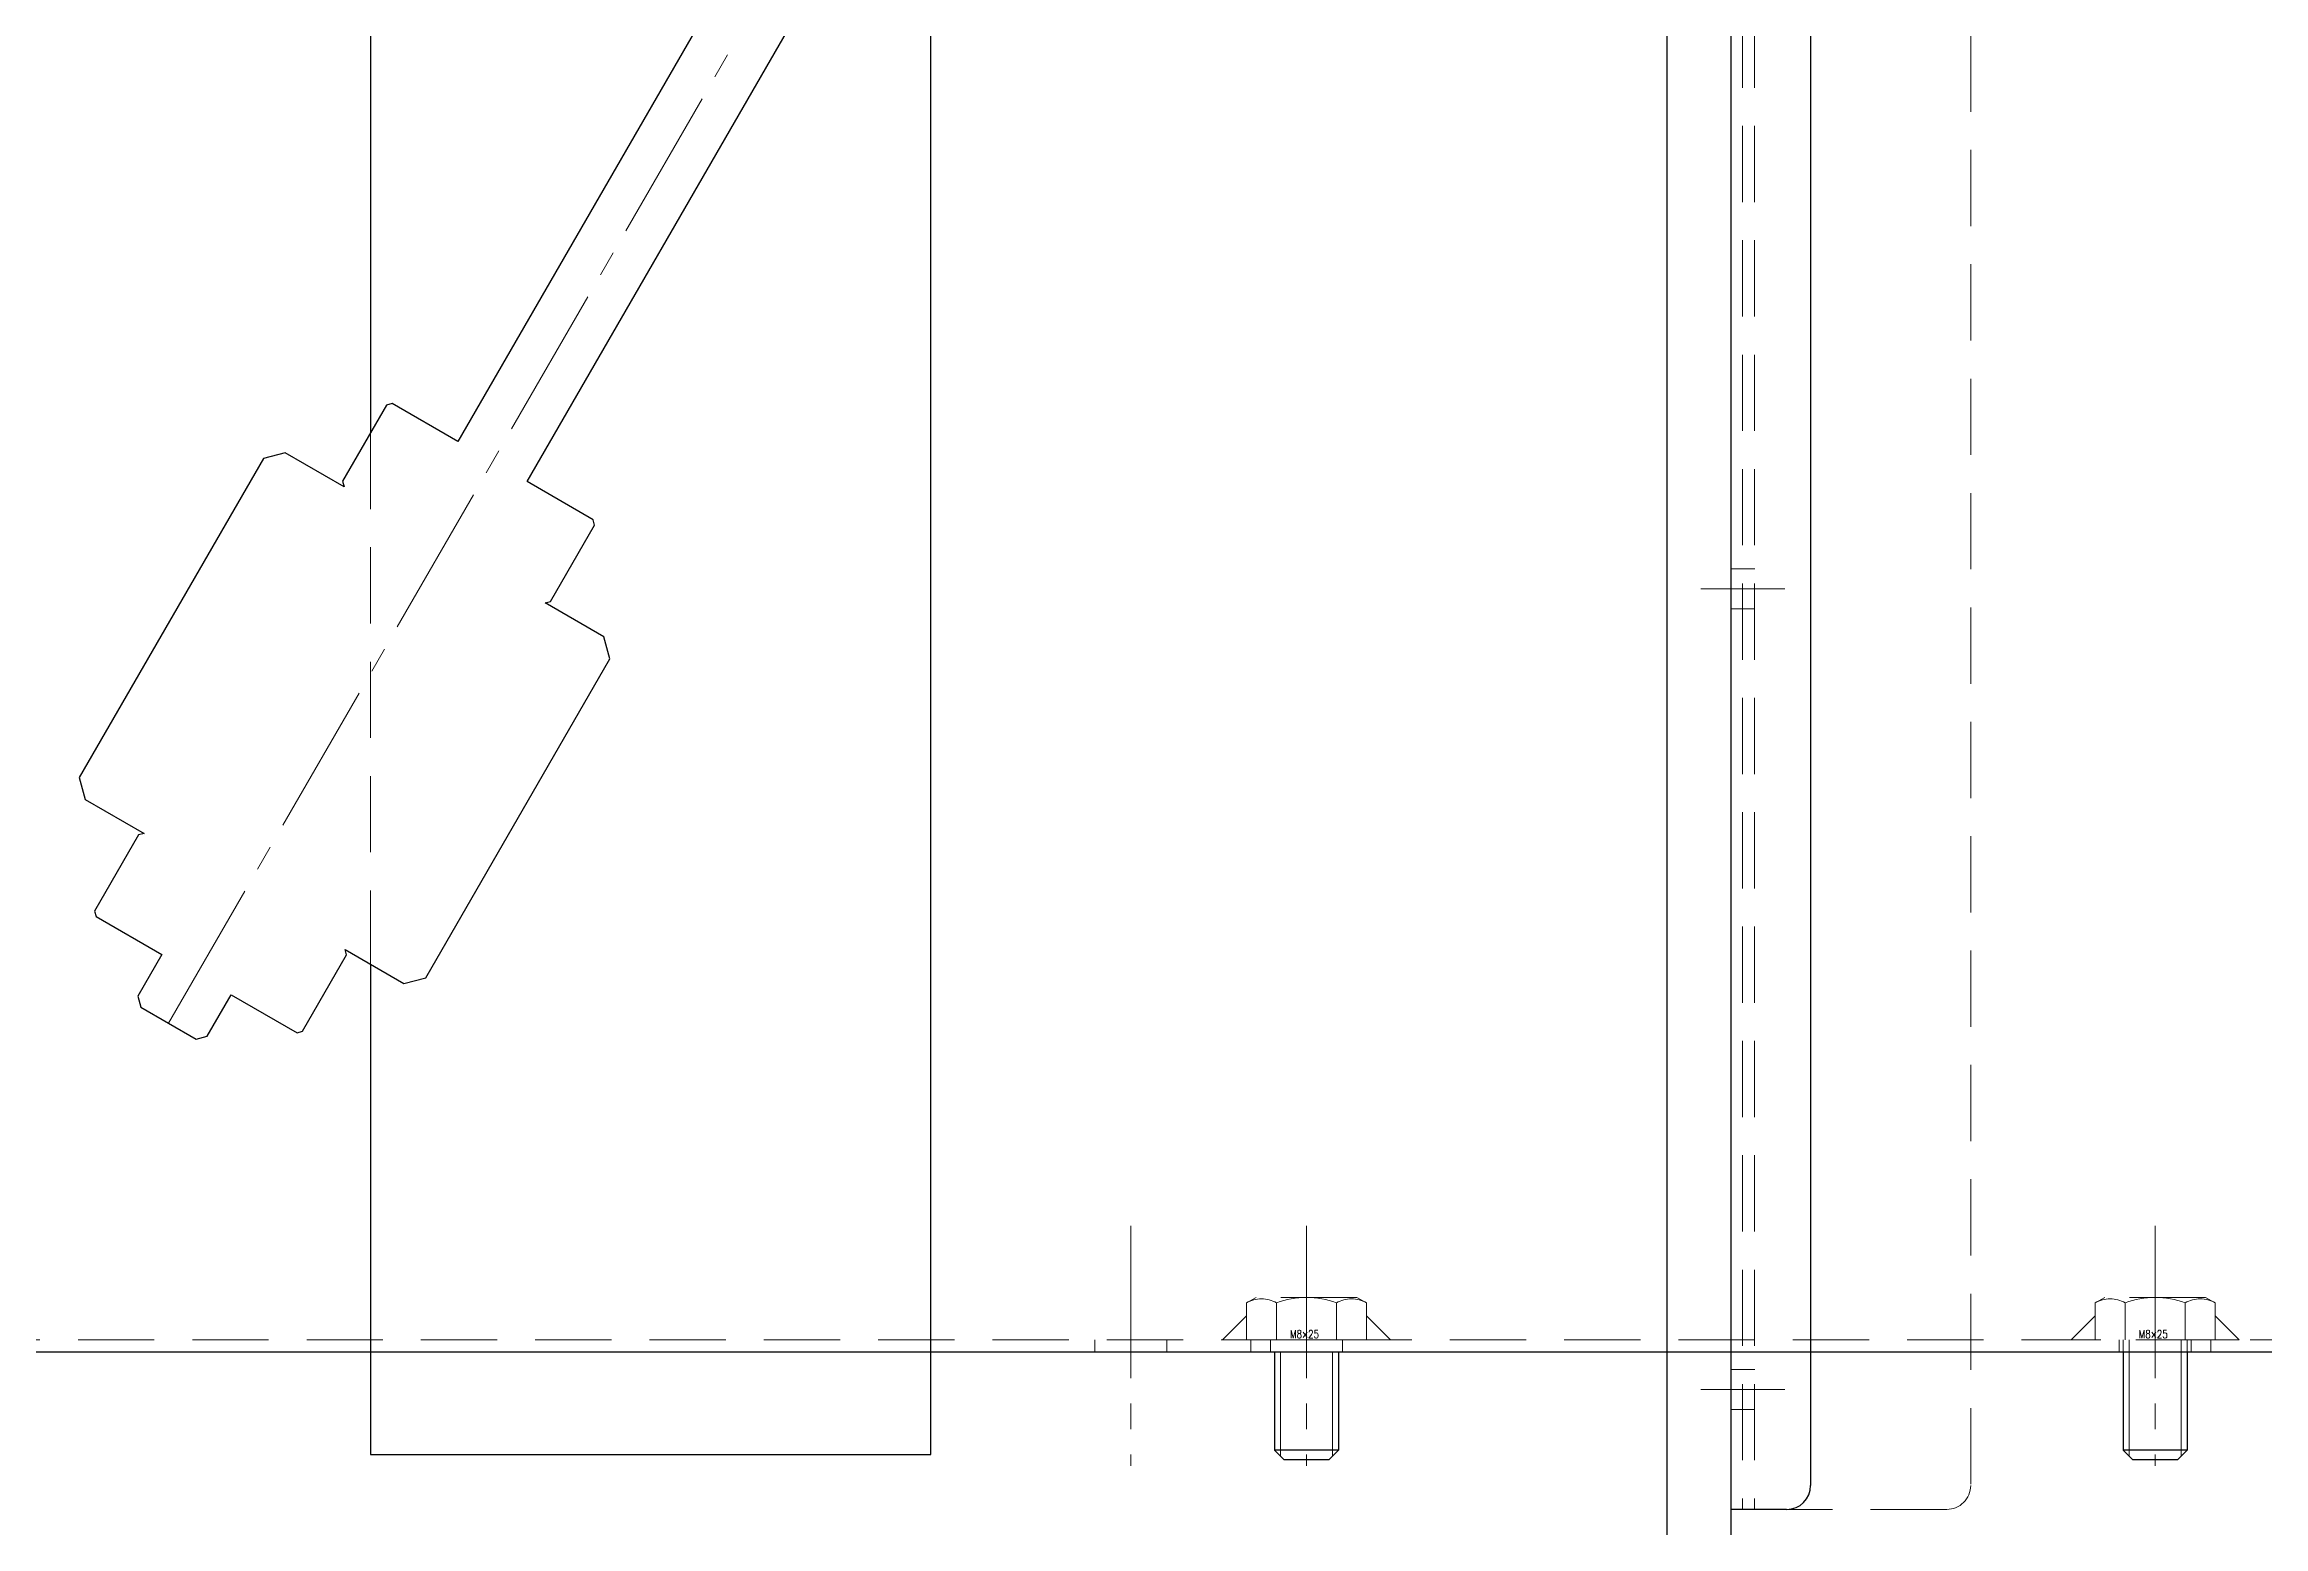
# Model space of a CAD drawing. Header units: millimetres. Extents: x 0 to 51411, y 0 to 16902.
# Drawn here: x 1604.9 to 1882.3, y 15363.8 to 15548.9 of the extents above; entities that cross this region are included whole.
import ezdxf

# ---------------------------------------------------------------- set-up
doc = ezdxf.new("R2010")
doc.units = ezdxf.units.MM
doc.linetypes.add('CENTER2', pattern=[28.575, 19.05, -3.175, 3.175, -3.175])
doc.linetypes.add('HIDDEN2', pattern=[4.7625, 3.175, -1.5875])
for name, color, linetype, lineweight in [('01_外形線', 7, 'Continuous', 25), ('02_細線', 5, 'Continuous', 13), ('03_かくれ線', 6, 'HIDDEN2', 13), ('04_中心線', 1, 'CENTER2', 9)]:
    doc.layers.add(name, color=color, linetype=linetype, lineweight=lineweight)
doc.layers.add('10_補助線', color=8, linetype='Continuous', lineweight=13, plot=False)
doc.styles.add('寸法用', font='simplex.shx', dxfattribs={"width": 0.8, "bigfont": '@extfont2.shx'})

msp = doc.modelspace()

# ---------------------------------------------------------------- linework, layer by layer
at = {"layer": '01_外形線'}
for p, q in [((1815.697, 15795.911), (1815.697, 15365.911)), ((1825.672, 15792.911), (1825.672, 15368.911)), ((1645.697, 15700.911), (1645.697, 15500.385)), ((1715.697, 15372.786), (1715.697, 15581.629)), ((1645.697, 15434.012), (1645.697, 15372.786)), ((1645.697, 15372.786), (1715.697, 15372.786)), ((1822.672, 15365.911), (1815.697, 15365.911))]:
    msp.add_line(p, q, dxfattribs=at)
at = {"layer": '01_外形線', "color": 4}
for p, q in [((1758.664, 15385.604), (1758.664, 15373.304)), ((1766.664, 15385.604), (1766.664, 15373.304)), ((1864.73, 15385.604), (1864.73, 15373.304)), ((1872.73, 15385.604), (1872.73, 15373.304)), ((1766.664, 15373.304), (1758.664, 15373.304)), ((1758.664, 15373.304), (1759.864, 15372.104)), ((1765.464, 15372.104), (1759.864, 15372.104)), ((1766.664, 15373.304), (1765.464, 15372.104)), ((1872.73, 15373.304), (1864.73, 15373.304)), ((1864.73, 15373.304), (1865.93, 15372.104)), ((1871.53, 15372.104), (1865.93, 15372.104)), ((1872.73, 15373.304), (1871.53, 15372.104))]:
    msp.add_line(p, q, dxfattribs=at)
at = {"layer": '01_外形線'}
for points in [[(1815.697, 15800.911), (1815.697, 15270.911), (1545.697, 15270.911), (1545.697, 15790.911), (1555.697, 15800.911), (1815.697, 15800.911)], [(1807.697, 15792.911), (1807.697, 15278.911), (1553.697, 15278.911), (1553.697, 15792.911), (1807.697, 15792.911)], [(1726.61, 15620.531), (1656.617, 15499.299), (1648.389, 15504.049), (1647.706, 15503.866), (1642.206, 15494.34), (1642.389, 15493.657), (1635.028, 15497.907), (1632.296, 15497.175), (1609.296, 15457.337), (1610.028, 15454.605), (1617.389, 15450.355), (1616.706, 15450.172), (1611.206, 15440.646), (1611.389, 15439.963), (1619.617, 15435.213), (1616.617, 15430.017), (1616.983, 15428.651), (1623.911, 15424.651), (1625.277, 15425.017), (1628.277, 15430.213), (1636.504, 15425.463), (1637.187, 15425.646), (1642.687, 15435.172), (1642.504, 15435.855), (1649.865, 15431.605), (1652.597, 15432.337), (1675.597, 15472.175), (1674.865, 15474.907), (1667.504, 15479.157), (1668.187, 15479.34), (1673.687, 15488.866), (1673.504, 15489.549), (1665.277, 15494.299), (1731.673, 15609.3)]]:
    msp.add_lwpolyline(points, dxfattribs=at)
at = {"layer": '01_外形線', "color": 4}
msp.add_lwpolyline([(2002.868, 15385.604), (2202.818, 15585.554, 0.1989124), (2203.697, 15587.675), (2203.697, 15685.604), (1950.697, 15685.604, 0.4142136), (1945.697, 15680.604), (1945.697, 15640.604, -0.4142136), (1940.697, 15635.604), (1870.697, 15635.604, -0.4142136), (1865.697, 15640.604), (1865.697, 15680.604, 0.4142136), (1860.697, 15685.604), (1537.697, 15685.604), (1537.697, 15385.604)], format="xyb", close=True, dxfattribs=at)
at = {"layer": '01_外形線'}
msp.add_arc((1822.672, 15368.911), 3, 270, 0, dxfattribs=at)
at = {"layer": '02_細線', "color": 4}
for p, q in [((1759.414, 15385.604), (1759.414, 15372.554)), ((1765.914, 15385.604), (1765.914, 15372.554)), ((1865.48, 15385.604), (1865.48, 15372.554)), ((1871.98, 15385.604), (1871.98, 15372.554))]:
    msp.add_line(p, q, dxfattribs=at)
at = {"layer": '03_かくれ線', "ltscale": 3}
for p, q in [((1817.172, 15795.911), (1817.172, 15365.911)), ((1818.672, 15795.911), (1818.672, 15365.911)), ((1845.672, 15792.911), (1845.672, 15368.911)), ((1645.697, 15500.385), (1645.697, 15434.012)), ((1842.672, 15365.911), (1815.697, 15365.911))]:
    msp.add_line(p, q, dxfattribs=at)
at = {"layer": '03_かくれ線'}
for p, q in [((1818.697, 15483.411), (1815.697, 15483.411)), ((1818.697, 15478.411), (1815.697, 15478.411)), ((1818.697, 15383.411), (1815.697, 15383.411)), ((1818.697, 15378.411), (1815.697, 15378.411))]:
    msp.add_line(p, q, dxfattribs=at)
at = {"layer": '03_かくれ線', "color": 4, "ltscale": 3}
for p, q in [((1755.158, 15391.708), (1756.364, 15392.404)), ((1755.158, 15387.104), (1755.158, 15391.708)), ((1768.964, 15392.404), (1756.364, 15392.404)), ((1758.911, 15387.104), (1758.911, 15391.708)), ((1766.417, 15387.104), (1766.417, 15391.708)), ((1770.169, 15391.708), (1768.964, 15392.404)), ((1770.169, 15387.104), (1770.169, 15391.708)), ((1861.224, 15391.708), (1862.43, 15392.404)), ((1861.224, 15387.104), (1861.224, 15391.708)), ((1875.03, 15392.404), (1862.43, 15392.404)), ((1864.977, 15387.104), (1864.977, 15391.708)), ((1872.483, 15387.104), (1872.483, 15391.708)), ((1876.235, 15391.708), (1875.03, 15392.404)), ((1876.235, 15387.104), (1876.235, 15391.708)), ((1537.697, 15387.104), (2004.368, 15387.104)), ((1736.197, 15387.104), (1736.197, 15385.604)), ((1745.197, 15387.104), (1745.197, 15385.604)), ((1770.169, 15387.104), (1755.158, 15387.104)), ((1755.697, 15387.104), (1755.697, 15385.604)), ((1758.164, 15387.104), (1758.164, 15385.604)), ((1767.164, 15387.104), (1767.164, 15385.604)), ((1876.235, 15387.104), (1861.224, 15387.104)), ((1864.23, 15387.104), (1864.23, 15385.604)), ((1873.23, 15387.104), (1873.23, 15385.604)), ((1875.697, 15387.104), (1875.697, 15385.604))]:
    msp.add_line(p, q, dxfattribs=at)
at = {"layer": '03_かくれ線', "color": 4}
for p, q in [((1864.73, 15387.104), (1864.73, 15385.604)), ((1865.48, 15387.104), (1865.48, 15385.604)), ((1871.98, 15387.104), (1871.98, 15385.604)), ((1872.73, 15387.104), (1872.73, 15385.604))]:
    msp.add_line(p, q, dxfattribs=at)
at = {"layer": '03_かくれ線', "color": 4, "ltscale": 3}
for points in [[(1755.158, 15390.104), (1755.158, 15387.104), (1752.158, 15387.104), (1755.158, 15390.104)], [(1770.169, 15390.104), (1770.169, 15387.104), (1773.169, 15387.104), (1770.169, 15390.104)], [(1861.224, 15390.104), (1861.224, 15387.104), (1858.224, 15387.104), (1861.224, 15390.104)], [(1876.235, 15390.104), (1876.235, 15387.104), (1879.235, 15387.104), (1876.235, 15390.104)]]:
    msp.add_lwpolyline(points, dxfattribs=at)
for centre, radius, start, end in [((1757.035, 15388.458), 3.753, 60.00001, 119.99999), ((1762.664, 15381.939), 10.465, 68.98558, 111.01442), ((1768.293, 15388.458), 3.753, 60.00001, 119.99999), ((1863.101, 15388.458), 3.753, 60.00001, 119.99999), ((1868.73, 15381.939), 10.465, 68.98558, 111.01442), ((1874.359, 15388.458), 3.753, 60.00001, 119.99999)]:
    msp.add_arc(centre, radius, start, end, dxfattribs=at)
at = {"layer": '03_かくれ線', "ltscale": 3}
msp.add_arc((1842.672, 15368.911), 3, 270, 0, dxfattribs=at)
at = {"layer": '04_中心線'}
for p, q in [((1620.447, 15426.651), (1755.697, 15660.911)), ((1822.447, 15480.911), (1811.947, 15480.911)), ((1822.447, 15380.911), (1811.947, 15380.911))]:
    msp.add_line(p, q, dxfattribs=at)
at = {"layer": '04_中心線', "color": 4}
for p, q in [((1815.697, 15408.854), (1815.697, 15363.854)), ((1740.697, 15401.354), (1740.697, 15371.354)), ((1762.664, 15401.354), (1762.664, 15371.354)), ((1868.73, 15401.354), (1868.73, 15371.354))]:
    msp.add_line(p, q, dxfattribs=at)

# ---------------------------------------------------------------- texts
at = {"layer": '10_補助線', "color": 4, "ltscale": 3, "style": '寸法用', "width": 0.8}
for p in [(1760.601, 15387.304), (1866.667, 15387.304)]:
    msp.add_text('M8×25', height=1, dxfattribs=at).set_placement(p)

doc.saveas('drawing.dxf')
